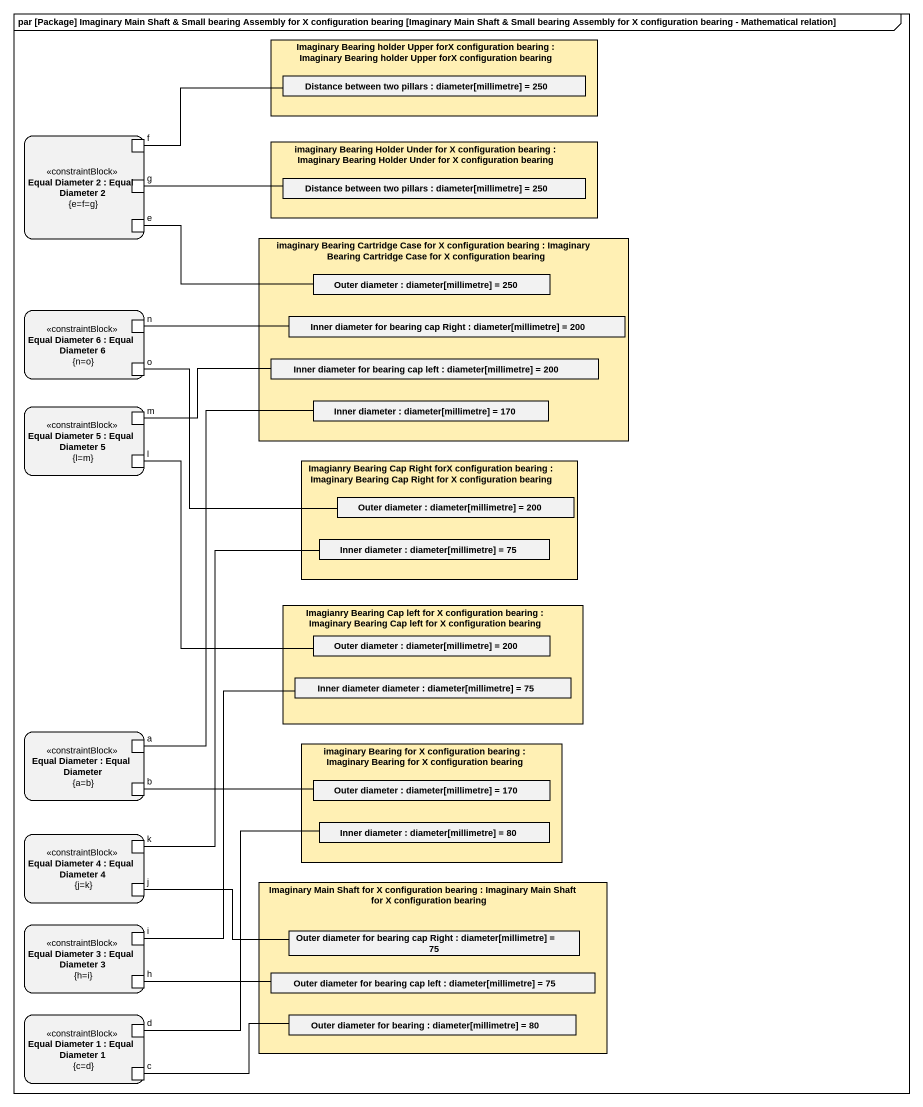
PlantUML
@startuml
mainframe par [Package] Imaginary Main Shaft & Small bearing Assembly for X configuration bearing [Imaginary Main Shaft & Small bearing Assembly for X configuration bearing - Mathematical relation]
rectangle "Imaginary Bearing holder Upper forX configuration bearing : Imaginary Bearing holder Upper forX configuration bearing" as Imaginary_Bearing_holder #FFF0B4 {
  rectangle "Distance between two pillars : diameter[millimetre] = 250" as Distance_between_two_pillars
}
rectangle "Equal Diameter 2 : Equal Diameter 2\n{e=f=g}" as Equal_Diameter_2 <<constraintBlock>> {
  port f
  port g
  port e
}
rectangle "imaginary Bearing Holder Under for X configuration bearing : Imaginary Bearing Holder Under for X configuration bearing" as imaginary_Bearing_Holder #FFF0B4 {
  rectangle "Distance between two pillars : diameter[millimetre] = 250" as Distance_between_two_pillars_2
}
rectangle "imaginary Bearing Cartridge Case for X configuration bearing : Imaginary Bearing Cartridge Case for X configuration bearing" as imaginary_Bearing_Cartridge #FFF0B4 {
  rectangle "Outer diameter : diameter[millimetre] = 250" as Outer_diameter
  rectangle "Inner diameter for bearing cap Right : diameter[millimetre] = 200" as Inner_diameter_for_bearing
  rectangle "Inner diameter for bearing cap left : diameter[millimetre] = 200" as Inner_diameter_for_bearing_2
  rectangle "Inner diameter : diameter[millimetre] = 170" as Inner_diameter
}
rectangle "Equal Diameter 6 : Equal Diameter 6\n{n=o}" as Equal_Diameter_6 <<constraintBlock>> {
  port n
  port "o" as o_
}
rectangle "Equal Diameter 5 : Equal Diameter 5\n{l=m}" as Equal_Diameter_5 <<constraintBlock>> {
  port m
  port l
}
rectangle "Imagianry Bearing Cap Right forX configuration bearing : Imaginary Bearing Cap Right for X configuration bearing" as Imagianry_Bearing_Cap_Right #FFF0B4 {
  rectangle "Outer diameter : diameter[millimetre] = 200" as Outer_diameter_2
  rectangle "Inner diameter : diameter[millimetre] = 75" as Inner_diameter_2
}
rectangle "Imagianry Bearing Cap left for X configuration bearing : Imaginary Bearing Cap left for X configuration bearing" as Imagianry_Bearing_Cap_left #FFF0B4 {
  rectangle "Outer diameter : diameter[millimetre] = 200" as Outer_diameter_3
  rectangle "Inner diameter diameter : diameter[millimetre] = 75" as Inner_diameter_diameter
}
rectangle "Equal Diameter : Equal Diameter\n{a=b}" as Equal_Diameter <<constraintBlock>> {
  port a
  port b
}
rectangle "imaginary Bearing for X configuration bearing : Imaginary Bearing for X configuration bearing" as imaginary_Bearing_for_X #FFF0B4 {
  rectangle "Outer diameter : diameter[millimetre] = 170" as Outer_diameter_4
  rectangle "Inner diameter : diameter[millimetre] = 80" as Inner_diameter_3
}
rectangle "Equal Diameter 4 : Equal Diameter 4\n{j=k}" as Equal_Diameter_4 <<constraintBlock>> {
  port k
  port j
}
rectangle "Imaginary Main Shaft for X configuration bearing : Imaginary Main Shaft for X configuration bearing" as Imaginary_Main_Shaft_for_X #FFF0B4 {
  rectangle "Outer diameter for bearing cap Right : diameter[millimetre] = 75" as Outer_diameter_for_bearing
  rectangle "Outer diameter for bearing cap left : diameter[millimetre] = 75" as Outer_diameter_for_bearing_2
  rectangle "Outer diameter for bearing : diameter[millimetre] = 80" as Outer_diameter_for_bearing_3
}
rectangle "Equal Diameter 3 : Equal Diameter 3\n{h=i}" as Equal_Diameter_3 <<constraintBlock>> {
  port i
  port h
}
rectangle "Equal Diameter 1 : Equal Diameter 1\n{c=d}" as Equal_Diameter_1 <<constraintBlock>> {
  port d
  port c
}
f -right- Distance_between_two_pillars
g -right- Distance_between_two_pillars_2
e -right- Outer_diameter
n -right- Inner_diameter_for_bearing
o_ -right- Outer_diameter_2
m -right- Inner_diameter_for_bearing_2
l -- Outer_diameter_3
a -up- Inner_diameter
b -right- Outer_diameter_4
k -up- Inner_diameter_2
j -right- Outer_diameter_for_bearing
i -up- Inner_diameter_diameter
h -right- Outer_diameter_for_bearing_2
d -up- Inner_diameter_3
c -right- Outer_diameter_for_bearing_3
@enduml
